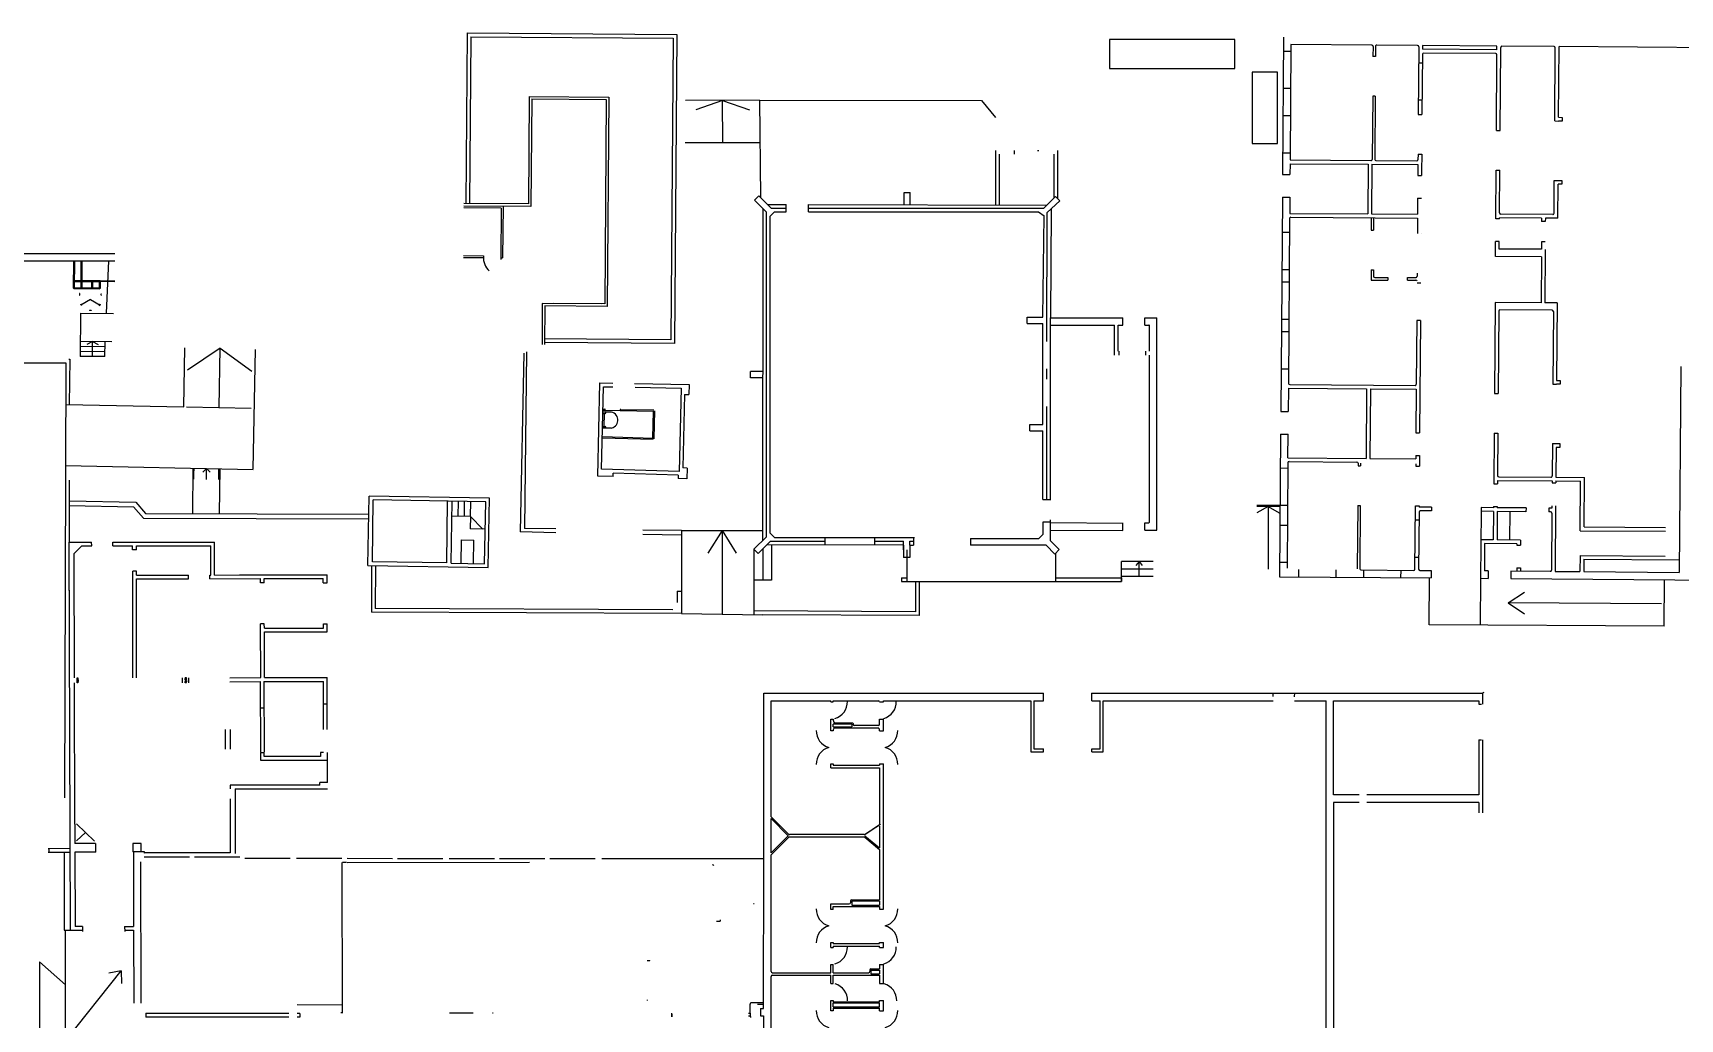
# Model space of a CAD drawing. Header units: metres. Extents: x 26063 to 242632, y 10780 to 213770.
# Drawn here: x 110500 to 176862, y 161960 to 201696 of the extents above; entities that cross this region are included whole.
import ezdxf

# ---------------------------------------------------------------- set-up
doc = ezdxf.new("R2010")
doc.units = ezdxf.units.M

msp = doc.modelspace()

# ---------------------------------------------------------------- linework, layer by layer
at = {"layer": 'Cordón'}
for p, q in [((168958, 175124), (168901, 175089)), ((168962, 175124), (168904, 175089))]:
    msp.add_line(p, q, dxfattribs=at)
at = {"layer": 'Muro'}
for p, q in [((160887, 201528), (160845, 195996)), ((161185, 201226), (161151, 196576)), ((164442, 201202), (161185, 201226)), ((164492, 201152), (164490, 200752)), ((164592, 201151), (164590, 200752)), ((166286, 201188), (164642, 201201)), ((166335, 201138), (166315, 198413)), ((166486, 201187), (166485, 201037)), ((169486, 201165), (166486, 201187)), ((169485, 201015), (169486, 201165)), ((169611, 197764), (169635, 201114)), ((171786, 201148), (169686, 201163)), ((171814, 198148), (171835, 201098)), ((171965, 198296), (171986, 201146)), ((179635, 201090), (171986, 201146)), ((161183, 200951), (160883, 200953)), ((164490, 200752), (164490, 200752)), ((164590, 200752), (164490, 200752)), ((166481, 200482), (166331, 200483)), ((166483, 200837), (166465, 198412)), ((169485, 201015), (166485, 201037)), ((169433, 200865), (166534, 200887)), ((169461, 197765), (169483, 200815)), ((161172, 199451), (160872, 199453)), ((164478, 199152), (164459, 196602)), ((164478, 199155), (164578, 199152)), ((164478, 199155), (164578, 199152)), ((164578, 199152), (164478, 199152)), ((164578, 199152), (164478, 199152)), ((164578, 199152), (164559, 196601)), ((166470, 198982), (166320, 198983)), ((161164, 198351), (160864, 198353)), ((166315, 198413), (166465, 198412)), ((166465, 198412), (166465, 198412)), ((169461, 197765), (169611, 197764)), ((171814, 198148), (171964, 198147)), ((172115, 198145), (171964, 198147)), ((171965, 198296), (172116, 198295)), ((172116, 198295), (172115, 198145)), ((149278, 196958), (149280, 194759)), ((149428, 196808), (149430, 194759)), ((150052, 196808), (150052, 196959)), ((150972, 196960), (151021, 196960)), ((151628, 196808), (151629, 195040)), ((151778, 196958), (151779, 195027)), ((161153, 196851), (160853, 196853)), ((161151, 196576), (164409, 196552)), ((164609, 196551), (166252, 196539)), ((166304, 196813), (166302, 196588)), ((166304, 196813), (166454, 196812)), ((166454, 196812), (166449, 196137)), ((160845, 195996), (161145, 195994)), ((161149, 196426), (161145, 195994)), ((161149, 196426), (164300, 196403)), ((164300, 196403), (164286, 194403)), ((164450, 196402), (164436, 194402)), ((164450, 196402), (166300, 196388)), ((166300, 196388), (166296, 195955)), ((166296, 195955), (166446, 195954)), ((166449, 196137), (166446, 195954)), ((169434, 194210), (169449, 196165)), ((169449, 196165), (169599, 196164)), ((169586, 194444), (169599, 196164)), ((139745, 195138), (139568, 194961)), ((140241, 194639), (139745, 195138)), ((145598, 194769), (145599, 195269)), ((145599, 195269), (145849, 195268)), ((145848, 194768), (145849, 195268)), ((151225, 194639), (151699, 195109)), ((151875, 194931), (151699, 195109)), ((171786, 194427), (171796, 195748)), ((171796, 195748), (172096, 195746)), ((171935, 194226), (171945, 195597)), ((172096, 195596), (171945, 195597)), ((172097, 195745), (172096, 195596)), ((140052, 194475), (139568, 194961)), ((139902, 181245), (139924, 194604)), ((140052, 188139), (140052, 194475)), ((140101, 194780), (140851, 194788)), ((140379, 194489), (140202, 194313)), ((140241, 194639), (140851, 194638)), ((140379, 194489), (140851, 194488)), ((140851, 194488), (140851, 194788)), ((141741, 194489), (141741, 194789)), ((141741, 194789), (151344, 194756)), ((141741, 194639), (145641, 194639)), ((141741, 194489), (143807, 194489)), ((143807, 194489), (144311, 194489)), ((144311, 194489), (151016, 194489)), ((145641, 194639), (151225, 194639)), ((151016, 194489), (151238, 194330)), ((151352, 189264), (151369, 194454)), ((151369, 194454), (151875, 194931)), ((151520, 194596), (151493, 190214)), ((160839, 195076), (160775, 186446)), ((160839, 195076), (161139, 195074)), ((161139, 195074), (161135, 194426)), ((166286, 195035), (166286, 194388)), ((166290, 195036), (166440, 195035)), ((140202, 181537), (140202, 194313)), ((151193, 190244), (151238, 194330)), ((161133, 194226), (161084, 187576)), ((161135, 194426), (164286, 194403)), ((161184, 194276), (166285, 194238)), ((164416, 194252), (164416, 193754)), ((164436, 194402), (166286, 194388)), ((164516, 194251), (164516, 193754)), ((166285, 194238), (166280, 193613)), ((169585, 194209), (169434, 194210)), ((169585, 194209), (169585, 194244)), ((171285, 194231), (169585, 194244)), ((171736, 194378), (169636, 194393)), ((171285, 194231), (171284, 194098)), ((171434, 194097), (171284, 194098)), ((171435, 194230), (171434, 194097)), ((171935, 194226), (171435, 194230)), ((171935, 194226), (171435, 194230)), ((161129, 193651), (160829, 193653)), ((164416, 193754), (164516, 193754)), ((166442, 193612), (166442, 193612)), ((169423, 192690), (169428, 193290)), ((169578, 193289), (169428, 193290)), ((169575, 192989), (169578, 193289)), ((171278, 193277), (171275, 192977)), ((171428, 193275), (171278, 193277)), ((56561, 192867), (113798, 192808)), ((56860, 192567), (113798, 192508)), ((171273, 192677), (169423, 192690)), ((171275, 192977), (169575, 192989)), ((171273, 192677), (171260, 190827)), ((171425, 192975), (171410, 190826)), ((161118, 192151), (160818, 192153)), ((164416, 192154), (164416, 191739)), ((164416, 192154), (164516, 192154)), ((164516, 192154), (164516, 191889)), ((164566, 191839), (165094, 191839)), ((165094, 191839), (165094, 191739)), ((165880, 191839), (166216, 191839)), ((165882, 191739), (165880, 191839)), ((166268, 192013), (166267, 191888)), ((161114, 191651), (160814, 191653)), ((164416, 191739), (165094, 191739)), ((165882, 191739), (166216, 191739)), ((166415, 191612), (166265, 191613)), ((166415, 191612), (166265, 191613)), ((169410, 190840), (169383, 187165)), ((171260, 190827), (169410, 190840)), ((169557, 190489), (169533, 187164)), ((171707, 190523), (169607, 190539)), ((171910, 190822), (171410, 190826)), ((171757, 190473), (171735, 187548)), ((171910, 190822), (171887, 187696)), ((150563, 190244), (151193, 190244)), ((150563, 189994), (150563, 190244)), ((150563, 189994), (151193, 189994)), ((151193, 185914), (151193, 189994)), ((151493, 190214), (154414, 190220)), ((151497, 182864), (151493, 190214)), ((151493, 189920), (154076, 189920)), ((154077, 188715), (154076, 189920)), ((154227, 188870), (154226, 189920)), ((154226, 189920), (154414, 189920)), ((154414, 189920), (154414, 190221)), ((155304, 189921), (155304, 190222)), ((155304, 190222), (155784, 190222)), ((155304, 190222), (155784, 190222)), ((155304, 189921), (155464, 189921)), ((155484, 188871), (155484, 189904)), ((155784, 181657), (155784, 190222)), ((155784, 181677), (155784, 190204)), ((161103, 190151), (160803, 190153)), ((166254, 190113), (166235, 187538)), ((166404, 190112), (166254, 190113)), ((166404, 190112), (166254, 190113)), ((166404, 190112), (166370, 185586)), ((161100, 189651), (160800, 189653)), ((154262, 188715), (154262, 188870)), ((155342, 188716), (155342, 188871)), ((155484, 181977), (155484, 188716)), ((139413, 187800), (139413, 188050)), ((139913, 188049), (139413, 188050)), ((140052, 181394), (140052, 188139)), ((151347, 187744), (151348, 188164)), ((161088, 188151), (160788, 188153)), ((176891, 188260), (176830, 179960)), ((133257, 183833), (133345, 187592)), ((133345, 187592), (133865, 187583)), ((133413, 184119), (133491, 187439)), ((133491, 187439), (133862, 187433)), ((134733, 187567), (136936, 187529)), ((134757, 187417), (136611, 187385)), ((135512, 187410), (135511, 187404)), ((136611, 187385), (136535, 184030)), ((136936, 187529), (136927, 187123)), ((136933, 187379), (136934, 187379)), ((139913, 187799), (139413, 187800)), ((161083, 187376), (161075, 186444)), ((161083, 187376), (164234, 187353)), ((161134, 187526), (166185, 187489)), ((164234, 187353), (164213, 184553)), ((164384, 187352), (164363, 184552)), ((164384, 187352), (166234, 187338)), ((166234, 187338), (166220, 185587)), ((169383, 187165), (169533, 187164)), ((171735, 187548), (171885, 187547)), ((172037, 187546), (171885, 187547)), ((171887, 187696), (172038, 187695)), ((172038, 187695), (172037, 187546)), ((136756, 187126), (136689, 184169)), ((136756, 187126), (136929, 187123)), ((151343, 182889), (151343, 186644)), ((150661, 185664), (150661, 185914)), ((150661, 185914), (151193, 185914)), ((160775, 186446), (161075, 186444)), ((150661, 185664), (151193, 185664)), ((151193, 182889), (151193, 185664)), ((160769, 185526), (160727, 179779)), ((160769, 185526), (161069, 185524)), ((161062, 184576), (161069, 185524)), ((166220, 185587), (166370, 185586)), ((169371, 185565), (169356, 183530)), ((169371, 185565), (169521, 185564)), ((169521, 185564), (169508, 183864)), ((161062, 184576), (164213, 184553)), ((164363, 184552), (166213, 184538)), ((166214, 184669), (166213, 184538)), ((166214, 184669), (166364, 184667)), ((166364, 184667), (166361, 184238)), ((171718, 185148), (171708, 183848)), ((171718, 185148), (171868, 185147)), ((171867, 184997), (171858, 183797)), ((172018, 184996), (171867, 184997)), ((171868, 185147), (172019, 185146)), ((172019, 185146), (172018, 184996)), ((133878, 183828), (133257, 183833)), ((133260, 183983), (133258, 183983)), ((133406, 183829), (133407, 183832)), ((136535, 184030), (133413, 184119)), ((133878, 183828), (133881, 183955)), ((136502, 183881), (133881, 183955)), ((135436, 184061), (135436, 184054)), ((136502, 183881), (136498, 183738)), ((136863, 184164), (136689, 184169)), ((136860, 184164), (136850, 183730)), ((161059, 184151), (160759, 184153)), ((161061, 184376), (161029, 180127)), ((161111, 184426), (163838, 184406)), ((163888, 184356), (163887, 184256)), ((163887, 184256), (163987, 184256)), ((163887, 184256), (163987, 184256)), ((163988, 184355), (163987, 184256)), ((163987, 184256), (163987, 184256)), ((166212, 184338), (166211, 184239)), ((166211, 184239), (166361, 184238)), ((136850, 183730), (136498, 183740)), ((169356, 183530), (169506, 183529)), ((169507, 183664), (169506, 183529)), ((169507, 183664), (171707, 183648)), ((169558, 183814), (171658, 183798)), ((171707, 183648), (171706, 183568)), ((171706, 183568), (171856, 183567)), ((171857, 183647), (171856, 183567)), ((171857, 183647), (172857, 183640)), ((171858, 183797), (173008, 183788)), ((172842, 181639), (172857, 183640)), ((172993, 181788), (173008, 183788)), ((151193, 182889), (151493, 182889)), ((161048, 182651), (160748, 182653)), ((163875, 182656), (163856, 180106)), ((163875, 182656), (163975, 182656)), ((163875, 182656), (163975, 182656)), ((163975, 182656), (163956, 180105)), ((166180, 180089), (166199, 182639)), ((166199, 182639), (166349, 182638)), ((166349, 182638), (166349, 182587)), ((166849, 182584), (166349, 182587)), ((166849, 182584), (166848, 182434)), ((168849, 182569), (168848, 182419)), ((169349, 182565), (168849, 182569)), ((169350, 182610), (169349, 182565)), ((169350, 182610), (169500, 182609)), ((169500, 182609), (169499, 182564)), ((170656, 182554), (169499, 182564)), ((170656, 182554), (170654, 182404)), ((171577, 182549), (171576, 182399)), ((171699, 182548), (171577, 182549)), ((171699, 182647), (171699, 182548)), ((171849, 182647), (171830, 179997)), ((151199, 181502), (151199, 181999)), ((151199, 181999), (151499, 181999)), ((151498, 181229), (151498, 182072)), ((151501, 181966), (154413, 181948)), ((154411, 181648), (154413, 181949)), ((155303, 181957), (155464, 181957)), ((155303, 181657), (155303, 181957)), ((161042, 181851), (160742, 181854)), ((166345, 182063), (166195, 182064)), ((166347, 182387), (166330, 180088)), ((166848, 182434), (166398, 182437)), ((168848, 182410), (168828, 179719)), ((169348, 182415), (168848, 182419)), ((169348, 182415), (169339, 181265)), ((169498, 182414), (169489, 181264)), ((170654, 182404), (169498, 182414)), ((169998, 182411), (169989, 181261)), ((171648, 182398), (171576, 182399)), ((171697, 182348), (171680, 180048)), ((111966, 181172), (112866, 181174)), ((112008, 165543), (111966, 181172)), ((111974, 177317), (111966, 181172)), ((112867, 181024), (112866, 181174)), ((113721, 181176), (117816, 181183)), ((113722, 181026), (113721, 181176)), ((117819, 179853), (117816, 181183)), ((140052, 181394), (139548, 180892)), ((140221, 181210), (139724, 180715)), ((140379, 181360), (140202, 181537)), ((140221, 181210), (142425, 181210)), ((140379, 181360), (146016, 181360)), ((142425, 181061), (142425, 181361)), ((144425, 181061), (144425, 181361)), ((144425, 181210), (145575, 181210)), ((145575, 180869), (145575, 181210)), ((145825, 181211), (145975, 181211)), ((145825, 181061), (145825, 181211)), ((145825, 181210), (145975, 181210)), ((145975, 181361), (145975, 181061)), ((148275, 181325), (151023, 181325)), ((148275, 181325), (148275, 181057)), ((151023, 181325), (151199, 181502)), ((151498, 181229), (151851, 180875)), ((151499, 181666), (154411, 181648)), ((155303, 181657), (155784, 181657)), ((169339, 181265), (168839, 181269)), ((170439, 181257), (169489, 181264)), ((170439, 181257), (170436, 181059)), ((172842, 181639), (176273, 181614)), ((172993, 181788), (176274, 181764)), ((112167, 180723), (112467, 181023)), ((112177, 175703), (112167, 180723)), ((112467, 181023), (112867, 181024)), ((113722, 181026), (114517, 181027)), ((114517, 180862), (114517, 181027)), ((114667, 180862), (114517, 180862)), ((114667, 181027), (117667, 181033)), ((114667, 180862), (114667, 181027)), ((117669, 179853), (117667, 181033)), ((139724, 180715), (139548, 180892)), ((145575, 181060), (140078, 181068)), ((145575, 181060), (145574, 180560)), ((145824, 180560), (145574, 180560)), ((145825, 181060), (145824, 180560)), ((145825, 181061), (145975, 181061)), ((151321, 181053), (148275, 181057)), ((151321, 181053), (151674, 180699)), ((151851, 180875), (151674, 180699)), ((166334, 180563), (166184, 180564)), ((168988, 181118), (168980, 180018)), ((170288, 181108), (168988, 181118)), ((170288, 181108), (170286, 181060)), ((170286, 181060), (170436, 181059)), ((172835, 180639), (172830, 179990)), ((172835, 180639), (176256, 180614)), ((114524, 177251), (114519, 180007)), ((114668, 180007), (114519, 180007)), ((114527, 175707), (114519, 179847)), ((114669, 179847), (114668, 180007)), ((114669, 179847), (116769, 179851)), ((116769, 179701), (116769, 179851)), ((117624, 179703), (117624, 179853)), ((117624, 179853), (117669, 179853)), ((117819, 179853), (122048, 179861)), ((118819, 179855), (122349, 179862)), ((122349, 179539), (122349, 179862)), ((161031, 180351), (160731, 180354)), ((161495, 180073), (161492, 179773)), ((162995, 180062), (162992, 179762)), ((164006, 180055), (166130, 180039)), ((164106, 180054), (164104, 179754)), ((165606, 180043), (165604, 179743)), ((166380, 180037), (166830, 180034)), ((166830, 180034), (166828, 179734)), ((169130, 180017), (168980, 180018)), ((169130, 180017), (169128, 179717)), ((170050, 180010), (170048, 179710)), ((171630, 179998), (170050, 180010)), ((170281, 180139), (170280, 180008)), ((170281, 180139), (170431, 180137)), ((170431, 180137), (170430, 180007)), ((171830, 179997), (172830, 179990)), ((172984, 180488), (172980, 179989)), ((172980, 179989), (176830, 179960)), ((172984, 180488), (176833, 180460)), ((114669, 179697), (116769, 179701)), ((114677, 175707), (114669, 179697)), ((117624, 179703), (119669, 179707)), ((119669, 179534), (119669, 179707)), ((119819, 179535), (119669, 179534)), ((119819, 179707), (122199, 179712)), ((119819, 179535), (119819, 179707)), ((122199, 179539), (122199, 179712)), ((122199, 179539), (122349, 179539)), ((160727, 179779), (166828, 179734)), ((168828, 179719), (169128, 179717)), ((170048, 179710), (179777, 179638)), ((119822, 177880), (119672, 177879)), ((119677, 175717), (119672, 177879)), ((119823, 177707), (119822, 177880)), ((122202, 177884), (122352, 177884)), ((122203, 177712), (122202, 177884)), ((122353, 177562), (122352, 177884)), ((119823, 177707), (122203, 177712)), ((119823, 177557), (122353, 177562)), ((119827, 175717), (119823, 177557)), ((112188, 169818), (112177, 175503)), ((112282, 175703), (112307, 175703)), ((112282, 175503), (112282, 175703)), ((112307, 175503), (112282, 175503)), ((112307, 175703), (112307, 175615)), ((112307, 175615), (112322, 175615)), ((112327, 175602), (112307, 175503)), ((112322, 175627), (112327, 175627)), ((112322, 175615), (112322, 175627)), ((112327, 175627), (112327, 175602)), ((116527, 175511), (116527, 175711)), ((116625, 175674), (116629, 175676)), ((116625, 175663), (116625, 175674)), ((116625, 175663), (116629, 175661)), ((116625, 175559), (116630, 175561)), ((116625, 175559), (116625, 175548)), ((116625, 175548), (116630, 175546)), ((116684, 175676), (116629, 175676)), ((116684, 175661), (116629, 175661)), ((116684, 175561), (116630, 175561)), ((116684, 175546), (116630, 175546)), ((116631, 175714), (116633, 175716)), ((116682, 175715), (116631, 175714)), ((116631, 175710), (116631, 175714)), ((116682, 175710), (116631, 175710)), ((116682, 175680), (116631, 175680)), ((116631, 175676), (116631, 175680)), ((116631, 175546), (116631, 175542)), ((116682, 175542), (116631, 175542)), ((116632, 175512), (116632, 175508)), ((116682, 175512), (116632, 175512)), ((116632, 175508), (116633, 175506)), ((116682, 175508), (116632, 175508)), ((116680, 175716), (116633, 175716)), ((116633, 175623), (116633, 175661)), ((116681, 175623), (116633, 175623)), ((116681, 175599), (116633, 175599)), ((116633, 175599), (116633, 175561)), ((116681, 175506), (116633, 175506)), ((116641, 175664), (116641, 175674)), ((116641, 175559), (116641, 175549)), ((116673, 175664), (116672, 175674)), ((116673, 175559), (116673, 175549)), ((116681, 175623), (116681, 175661)), ((116681, 175599), (116681, 175561)), ((116682, 175508), (116681, 175506)), ((116682, 175710), (116682, 175715)), ((116682, 175676), (116682, 175680)), ((116682, 175546), (116682, 175542)), ((116682, 175512), (116682, 175508)), ((116688, 175674), (116684, 175676)), ((116688, 175664), (116684, 175661)), ((116689, 175559), (116684, 175561)), ((116689, 175549), (116684, 175546)), ((116688, 175664), (116688, 175674)), ((116689, 175559), (116689, 175549)), ((116787, 175511), (116787, 175711)), ((118437, 175714), (119677, 175717)), ((118437, 175554), (119657, 175557)), ((119657, 175557), (119662, 172712)), ((119807, 175557), (122207, 175562)), ((119807, 175557), (119812, 172712)), ((119827, 175717), (122357, 175722)), ((122210, 173626), (122207, 175562)), ((122360, 173627), (122357, 175722)), ((122359, 174647), (122209, 174647)), ((139941, 175089), (151206, 175089)), ((139941, 168355), (139941, 175089)), ((139941, 175089), (151210, 175089)), ((139941, 175089), (146797, 175089)), ((140244, 170105), (140244, 174789)), ((140244, 174789), (142644, 174789)), ((142644, 174739), (142644, 174789)), ((142644, 174739), (142744, 174739)), ((142744, 174739), (142744, 174789)), ((142744, 174789), (144564, 174789)), ((144614, 174739), (144764, 174739)), ((144764, 174739), (144764, 174789)), ((144764, 174789), (150709, 174789)), ((150709, 174789), (150709, 172732)), ((150830, 174789), (150830, 172853)), ((150830, 174789), (151210, 174789)), ((151210, 174789), (151210, 175089)), ((153153, 175089), (168901, 175089)), ((153156, 175089), (160473, 175089)), ((153156, 174789), (153156, 175089)), ((153156, 174789), (153496, 174789)), ((153496, 172853), (153496, 174789)), ((153617, 172732), (153617, 174789)), ((153617, 174789), (160474, 174789)), ((160473, 175089), (161334, 175089)), ((160474, 174951), (160475, 175109)), ((161334, 174944), (161335, 175109)), ((161334, 175089), (168904, 175089)), ((161334, 174789), (162604, 174789)), ((162604, 170689), (162604, 174789)), ((162904, 174789), (168754, 174789)), ((162904, 170989), (162904, 174789)), ((168754, 174789), (168754, 174651)), ((168754, 174651), (168867, 174651)), ((168904, 175089), (168904, 174651)), ((119809, 174492), (119659, 174492)), ((142644, 173575), (142644, 174049)), ((142644, 174049), (142744, 174049)), ((143519, 173889), (142794, 173889)), ((144614, 174049), (144764, 174049)), ((144614, 173839), (144614, 174049)), ((144764, 173575), (144764, 174049)), ((118240, 173634), (118242, 172834)), ((118440, 173634), (118442, 172834)), ((142744, 173575), (142644, 173575)), ((142744, 173739), (142744, 173839)), ((143494, 173839), (142744, 173839)), ((142744, 173739), (143494, 173739)), ((142794, 173689), (144564, 173689)), ((143494, 173839), (143494, 173739)), ((143544, 173864), (143544, 173839)), ((144564, 173789), (143594, 173789)), ((144614, 173575), (144764, 173575)), ((168754, 173211), (168754, 170989)), ((168754, 173211), (168867, 173211)), ((168904, 173211), (168904, 170269)), ((119812, 172682), (119662, 172682)), ((119662, 172682), (119663, 172387)), ((119812, 172537), (119812, 172682)), ((122212, 172706), (122092, 172706)), ((122092, 172706), (122092, 172541)), ((122363, 172392), (122362, 172707)), ((150709, 172732), (151210, 172732)), ((150830, 172853), (151210, 172853)), ((151210, 172732), (151210, 172853)), ((153156, 172853), (153496, 172853)), ((153156, 172732), (153156, 172853)), ((153156, 172732), (153617, 172732)), ((119663, 172387), (122363, 172392)), ((122092, 172541), (119812, 172537)), ((122364, 171492), (122363, 172392)), ((142644, 172089), (142644, 172239)), ((142644, 172239), (142744, 172239)), ((142644, 172089), (144614, 172089)), ((142744, 172239), (142744, 172189)), ((142744, 172189), (144614, 172189)), ((144614, 172239), (144764, 172239)), ((144614, 172239), (144764, 172239)), ((144614, 172239), (144614, 172189)), ((144614, 172089), (144614, 169794)), ((144764, 169821), (144764, 172239)), ((122065, 171391), (118445, 171384)), ((118445, 171384), (118445, 171234)), ((118645, 171235), (122365, 171242)), ((118645, 171235), (118650, 168635)), ((122364, 171492), (122064, 171491)), ((122065, 171391), (122064, 171491)), ((122215, 171242), (122215, 171242)), ((118446, 170829), (118450, 168654)), ((118450, 170829), (118450, 168654)), ((162604, 157379), (162604, 170689)), ((163927, 170989), (162904, 170989)), ((162904, 170689), (162904, 160849)), ((163928, 170689), (162904, 170689)), ((168754, 170989), (164237, 170989)), ((168754, 170689), (164238, 170689)), ((168754, 170689), (168754, 170269)), ((140941, 169409), (140244, 170105)), ((140244, 168654), (140244, 170035)), ((140934, 169344), (140244, 170035)), ((112188, 169818), (112189, 169028)), ((140934, 169344), (140244, 168654)), ((140941, 169279), (140244, 168583)), ((143988, 169394), (140976, 169394)), ((143985, 169294), (140976, 169294)), ((144015, 169402), (144614, 169794)), ((144017, 169283), (144614, 168794)), ((144019, 169345), (144614, 168859)), ((144047, 169428), (144642, 169817)), ((144614, 169734), (144614, 168859)), ((144764, 166382), (144764, 169821)), ((112000, 168826), (111115, 168825)), ((112000, 168676), (111115, 168675)), ((111140, 168825), (111140, 168675)), ((113019, 169029), (112189, 169028)), ((113030, 168689), (112190, 168688)), ((112190, 168688), (112195, 165688)), ((113019, 169029), (113020, 168689)), ((114859, 169033), (114519, 169032)), ((114519, 169032), (114520, 168692)), ((114860, 168693), (114520, 168692)), ((114550, 168692), (114555, 165692)), ((114860, 168693), (114859, 169033)), ((115000, 168693), (114860, 168693)), ((115000, 168648), (115000, 168693)), ((118450, 168654), (115000, 168648)), ((118450, 168654), (115000, 168654)), ((140244, 163879), (140244, 168583)), ((144614, 168794), (144614, 166769)), ((114840, 168298), (114851, 162603)), ((116805, 168481), (114980, 168478)), ((118835, 168485), (117010, 168482)), ((119040, 168441), (120865, 168439)), ((121125, 168439), (122950, 168438)), ((122969, 162191), (122963, 168263)), ((123130, 168263), (122975, 168263)), ((123155, 168438), (124980, 168436)), ((123155, 168274), (130512, 168276)), ((125185, 168436), (127010, 168434)), ((127270, 168434), (129095, 168433)), ((129300, 168433), (131125, 168431)), ((131330, 168431), (133155, 168429)), ((133415, 168429), (139941, 168424)), ((139793, 168424), (139793, 168424)), ((139940, 162385), (139941, 168355)), ((139537, 166616), (139560, 166616)), ((142644, 166379), (142644, 166599)), ((142644, 166599), (143389, 166599)), ((143439, 166719), (143439, 166649)), ((143489, 166769), (144614, 166769)), ((143489, 166719), (143489, 166549)), ((143489, 166719), (144614, 166719)), ((144614, 166719), (144614, 166549)), ((138037, 165910), (138186, 165910)), ((138186, 165960), (138186, 165910)), ((142744, 166379), (142644, 166379)), ((142744, 166499), (144614, 166499)), ((142744, 166379), (142744, 166499)), ((143489, 166549), (144614, 166549)), ((144614, 166499), (144614, 166382)), ((144614, 166382), (144764, 166382)), ((144614, 166382), (144764, 166382)), ((112008, 165543), (112496, 165542)), ((112495, 165688), (112195, 165688)), ((112495, 165688), (112496, 165488)), ((114195, 165692), (114196, 165492)), ((114195, 165692), (114555, 165692)), ((114196, 165539), (114556, 165538)), ((114556, 165538), (114561, 162602)), ((142644, 164849), (142644, 165049)), ((142644, 165049), (142744, 165049)), ((142644, 164849), (142744, 164849)), ((142744, 165049), (142744, 164999)), ((142744, 164999), (144614, 164999)), ((142744, 164899), (144614, 164899)), ((142744, 164899), (142744, 164849)), ((144614, 165049), (144764, 165049)), ((144614, 165049), (144764, 165049)), ((144614, 164999), (144614, 165049)), ((144614, 164849), (144614, 164899)), ((144614, 164849), (144764, 164849)), ((144764, 164849), (144764, 165049)), ((135351, 164311), (135251, 164311)), ((135351, 164311), (135351, 164320)), ((142644, 163829), (142644, 164162)), ((142644, 164162), (142744, 164162)), ((142744, 163829), (142744, 164162)), ((144214, 163929), (144214, 163879)), ((144264, 163979), (144614, 163979)), ((144264, 163929), (144614, 163929)), ((144264, 163929), (144264, 163779)), ((144614, 164162), (144764, 164162)), ((144614, 164162), (144614, 163979)), ((144614, 163929), (144614, 163829)), ((144614, 163929), (144614, 163779)), ((144764, 163393), (144764, 164162)), ((140244, 158530), (140244, 163679)), ((140294, 163829), (142644, 163829)), ((140294, 163729), (142644, 163729)), ((142644, 163386), (142644, 163729)), ((142644, 163386), (142744, 163386)), ((142744, 163829), (144164, 163829)), ((142744, 163386), (142744, 163729)), ((142744, 163729), (144614, 163729)), ((144264, 163779), (144614, 163779)), ((144614, 163729), (144614, 163393)), ((144614, 163393), (144764, 163393)), ((135252, 162738), (135252, 162711)), ((139890, 162611), (139447, 162611)), ((142644, 162288), (142644, 162709)), ((142644, 162709), (142744, 162709)), ((142744, 162709), (142744, 162659)), ((142744, 162659), (144614, 162659)), ((142744, 162449), (142744, 162609)), ((142744, 162609), (144614, 162609)), ((142904, 162659), (143479, 162659)), ((144614, 162709), (144764, 162709)), ((144614, 162659), (144614, 162709)), ((144614, 162449), (144614, 162609)), ((144764, 162288), (144764, 162709)), ((120812, 162189), (115051, 162183)), ((115052, 162193), (115052, 162038)), ((120813, 162039), (115052, 162033)), ((122971, 162520), (121142, 162534)), ((121254, 162189), (121142, 162189)), ((121253, 162039), (121143, 162039)), ((121254, 162189), (121253, 162039)), ((122909, 162218), (122969, 162218)), ((128230, 162195), (127286, 162195)), ((129038, 162196), (129015, 162196)), ((136236, 162053), (136236, 162203)), ((136236, 162158), (136236, 162053)), ((139332, 162096), (139397, 162096)), ((139335, 162197), (139392, 162198)), ((139392, 162198), (139397, 162197)), ((139397, 162197), (139397, 162561)), ((139397, 162197), (139397, 162055)), ((139397, 162055), (139440, 162055)), ((139695, 162556), (139940, 162556)), ((139815, 162385), (139815, 162085)), ((139815, 162385), (139940, 162385)), ((139815, 162085), (139940, 162085)), ((139941, 157328), (139941, 162085)), ((142744, 162288), (142644, 162288)), ((142744, 162449), (144614, 162449)), ((142744, 162399), (144614, 162399)), ((142744, 162399), (142744, 162288)), ((144614, 162288), (144614, 162399)), ((144614, 162288), (144764, 162288)), ((144614, 162288), (144764, 162288))]:
    msp.add_line(p, q, dxfattribs=at)
at = {"layer": 'Muro', "color": 6}
msp.add_line((168838, 181093), (168833, 180443), dxfattribs=at)
at = {"layer": 'Muro'}
for centre, radius, start, end in [((164442, 201152), 50, 359.69847, 89.57805), ((164642, 201151), 50, 89.57805, 179.68281), ((166285, 201138), 50, 359.57805, 89.57805), ((169685, 201113), 50, 89.57805, 179.57805), ((171785, 201098), 50, 359.57805, 89.57805), ((166533, 200837), 50, 89.57805, 179.57805), ((169433, 200815), 50, 359.57805, 89.57805), ((164409, 196602), 50, 269.57805, 359.57805), ((164609, 196601), 50, 179.57805, 269.57805), ((166252, 196589), 50, 269.57805, 359.57805), ((169636, 194443), 50, 179.57805, 269.57805), ((161183, 194226), 50, 89.57805, 179.57805), ((171736, 194428), 50, 269.57805, 359.57805), ((164566, 191889), 50, 180, 270), ((166217, 191889), 50, 269.57805, 359.57805), ((166216, 191689), 50, 359.57805, 89.57805), ((169607, 190489), 50, 89.57805, 179.57805), ((171707, 190473), 50, 359.57805, 89.57805), ((155464, 189901), 20, 0, 90), ((161134, 187576), 50, 179.57805, 269.57805), ((166185, 187539), 50, 269.57805, 359.57806), ((161111, 184376), 50, 89.57805, 179.57805), ((163838, 184356), 50, 359.57805, 89.57805), ((169558, 183864), 50, 179.57805, 269.57805), ((171658, 183848), 50, 269.57805, 359.57805), ((155464, 181977), 20, 270, 0), ((166397, 182387), 50, 89.57805, 179.57805), ((171647, 182348), 50, 359.57805, 89.57805), ((164006, 180105), 50, 179.57805, 269.57805), ((166130, 180089), 50, 269.57805, 359.57805), ((166380, 180087), 50, 179.57805, 269.57805), ((171630, 180048), 50, 269.57805, 359.57805), ((116633, 175662), 14.4, 56.5828, 123.63145), ((116633, 175675), 14.4, 236.5828, 303.63145), ((116633, 175547), 14.4, 56.5828, 123.63145), ((116633, 175560), 14.4, 236.5828, 303.63145), ((116616, 175695), 21.1, 314.4037, 45.81055), ((116617, 175527), 21.1, 314.4037, 45.81055), ((116657, 175622), 53.9, 72.9785, 107.23574), ((116657, 175715), 53.9, 252.9785, 287.23574), ((116657, 175507), 53.9, 72.9785, 107.23574), ((116657, 175600), 53.9, 252.9785, 287.23574), ((116680, 175662), 14.4, 56.5828, 123.63145), ((116680, 175676), 14.4, 236.5828, 303.63145), ((116681, 175547), 14.4, 56.5828, 123.63145), ((116681, 175561), 14.4, 236.5828, 303.63145), ((116697, 175695), 21.1, 134.4037, 225.81055), ((116697, 175527), 21.1, 134.4037, 225.81055), ((144564, 174739), 50, 360, 90), ((142973, 174032), 229, 177.47367, 218.66424), ((143519, 173864), 25, 360, 90), ((142884, 173582), 140, 129.94482, 182.79737), ((143594, 173839), 50, 180, 270), ((144564, 173839), 50, 270, 360), ((144474, 173582), 140, 357.20263, 50.05518), ((140976, 169444), 50, 225, 270), ((140976, 169244), 50, 90, 135), ((143985, 169244), 50, 50.71132, 90), ((143988, 169444), 50, 270, 303.20589), ((137882, 168129), 50, 0.05375, 90.05375), ((143389, 166649), 50, 270, 360), ((143489, 166719), 50, 90, 180), ((144264, 163929), 50, 90, 180), ((140294, 163879), 50, 180, 270), ((140294, 163679), 50, 90, 180), ((144164, 163879), 50, 270, 360), ((139447, 162561), 50, 90.05375, 180.05375)]:
    msp.add_arc(centre, radius, start, end, dxfattribs=at)
at = {"layer": 'Vereda'}
for p, q in [((127991, 201696), (127941, 194821)), ((127991, 201696), (136441, 201634)), ((128140, 201545), (128091, 194820)), ((128140, 201545), (136290, 201485)), ((136290, 201485), (136200, 189335)), ((136441, 201634), (136349, 189184)), ((153870, 201429), (153870, 200257)), ((158920, 201429), (153870, 201429)), ((158920, 200257), (158920, 201429)), ((153870, 200257), (158920, 200257)), ((160648, 200115), (159628, 200115)), ((159628, 200115), (159628, 197235)), ((160648, 197235), (160648, 200115)), ((130497, 199137), (130465, 194803)), ((130497, 199137), (133697, 199114)), ((133697, 199114), (133635, 190678)), ((130597, 199037), (130565, 194702)), ((130597, 199037), (133597, 199015)), ((133597, 199015), (133536, 190780)), ((139775, 198981), (136796, 198978)), ((138286, 198980), (137205, 198598)), ((138289, 197266), (138286, 198980)), ((138286, 198980), (139368, 198602)), ((139775, 198981), (139818, 195064)), ((139775, 198981), (148716, 198969)), ((148716, 198969), (149276, 198289)), ((139794, 197267), (136784, 197264)), ((159628, 197235), (160648, 197235)), ((129364, 194636), (127864, 194647)), ((130565, 194702), (127865, 194722)), ((130465, 194803), (127866, 194822)), ((129364, 194636), (129349, 192561)), ((129440, 194710), (129425, 192635)), ((112139, 191410), (112147, 192510)), ((112172, 192509), (112164, 191410)), ((112439, 191407), (112447, 192507)), ((112472, 192507), (112464, 191407)), ((113461, 190400), (113557, 192508)), ((127850, 192722), (128650, 192716)), ((127850, 192647), (128650, 192641)), ((128650, 192716), (128650, 192641)), ((129350, 192636), (129425, 192635)), ((112141, 191697), (112139, 191410)), ((112152, 191397), (112889, 191392)), ((112889, 191392), (112152, 191397)), ((112891, 191704), (112154, 191710)), ((112154, 191710), (112891, 191704)), ((112164, 191410), (112166, 191697)), ((112164, 191422), (112877, 191417)), ((112877, 191417), (112164, 191422)), ((112879, 191679), (112166, 191685)), ((112166, 191685), (112879, 191679)), ((112388, 191196), (112380, 191196)), ((112380, 191132), (112388, 191132)), ((112388, 191132), (112388, 191196)), ((112441, 191695), (112439, 191407)), ((112452, 191395), (113189, 191389)), ((113189, 191389), (112452, 191395)), ((113191, 191702), (112454, 191707)), ((112454, 191707), (113191, 191702)), ((112464, 191407), (112466, 191695)), ((112464, 191420), (113177, 191415)), ((113177, 191415), (112464, 191420)), ((113179, 191677), (112466, 191682)), ((112466, 191682), (113179, 191677)), ((112877, 191404), (112879, 191679)), ((112904, 191654), (112902, 191404)), ((113794, 191698), (112904, 191704)), ((113794, 191673), (112929, 191679)), ((113177, 191402), (113179, 191677)), ((113204, 191652), (113202, 191402)), ((113794, 191698), (113204, 191702)), ((113794, 191673), (113229, 191677)), ((113249, 191125), (113249, 191189)), ((113249, 191189), (113257, 191189)), ((113249, 191125), (113257, 191125)), ((112421, 190766), (112453, 190710)), ((112459, 190714), (112428, 190770)), ((112817, 190954), (112429, 190733)), ((112459, 190714), (112453, 190710)), ((112782, 190525), (112782, 190517)), ((112782, 190525), (112846, 190524)), ((112782, 190517), (112782, 190517)), ((112846, 190516), (112782, 190517)), ((112817, 190954), (113202, 190728)), ((112846, 190524), (112846, 190516)), ((113171, 190709), (113204, 190764)), ((113171, 190709), (113178, 190705)), ((113210, 190760), (113178, 190705)), ((113204, 190764), (113210, 190760)), ((131022, 190797), (131010, 189148)), ((133422, 190779), (131022, 190797)), ((131122, 190696), (131110, 189148)), ((133635, 190678), (131122, 190696)), ((133536, 190780), (131456, 190795)), ((112412, 190407), (112399, 188660)), ((112412, 190407), (113747, 190397)), ((113685, 189250), (112403, 189260)), ((112901, 189256), (112671, 189143)), ((112897, 188656), (112901, 189256)), ((112901, 189256), (113130, 189140)), ((113395, 188652), (113407, 189252)), ((136349, 189184), (131111, 189223)), ((136200, 189335), (131112, 189373)), ((111952, 188552), (111982, 188552)), ((111982, 188552), (111965, 186722)), ((113395, 188652), (112399, 188660)), ((113396, 188852), (112400, 188860)), ((113398, 189052), (112402, 189060)), ((116577, 186628), (116626, 189012)), ((118048, 188994), (116722, 188106)), ((117998, 186599), (118048, 188994)), ((118048, 188994), (119316, 188065)), ((119368, 184113), (119466, 188937)), ((130282, 188796), (130135, 181588)), ((130391, 188847), (130305, 181724)), ((98513, 188379), (111830, 188402)), ((111830, 188402), (111765, 170876)), ((111824, 186725), (116577, 186628)), ((116690, 186625), (119287, 186572)), ((133469, 186489), (135516, 186454)), ((133470, 186539), (133537, 186538)), ((134181, 186527), (135512, 186504)), ((133454, 185841), (133554, 185839)), ((133466, 186367), (133554, 186366)), ((133468, 186430), (133554, 186428)), ((133510, 186366), (133501, 185840)), ((133749, 186420), (133574, 186420)), ((135490, 186454), (135465, 185361)), ((135540, 186475), (135515, 185359)), ((135490, 185310), (133443, 185368)), ((135491, 185360), (133444, 185418)), ((133452, 185779), (133554, 185777)), ((133554, 185777), (133813, 185777)), ((135515, 185359), (135515, 185334)), ((111815, 184272), (119368, 184110)), ((116948, 184162), (116923, 182330)), ((116986, 183709), (116988, 183937)), ((116989, 183929), (116990, 184161)), ((117495, 184151), (117345, 183998)), ((117486, 183702), (117495, 184151)), ((117495, 184151), (117639, 183992)), ((117986, 183696), (117987, 183916)), ((117989, 183916), (117990, 184140)), ((118031, 184139), (118006, 182327)), ((111962, 183675), (111966, 181172)), ((111964, 182656), (114552, 182599)), ((111968, 182846), (114639, 182788)), ((114552, 182599), (114954, 182146)), ((114639, 182788), (115039, 182336)), ((123996, 180233), (124044, 183033)), ((128894, 182950), (124044, 183033)), ((124179, 180385), (124201, 182880)), ((128741, 182802), (124201, 182880)), ((127172, 180349), (127202, 182829)), ((127349, 180326), (127391, 182826)), ((127631, 182221), (127641, 182821)), ((127881, 182217), (127891, 182817)), ((128131, 182213), (128141, 182813)), ((128698, 180303), (128741, 182802)), ((128846, 180150), (128894, 182950)), ((160748, 182651), (159813, 182651)), ((160748, 182611), (159813, 182611)), ((160263, 182611), (159813, 182363)), ((160263, 182611), (160265, 180091)), ((160263, 182611), (160713, 182363)), ((114954, 182146), (124029, 182121)), ((115039, 182336), (124032, 182311)), ((128131, 182213), (127381, 182226)), ((128131, 182213), (128122, 181713)), ((128131, 182213), (128622, 181704)), ((127748, 180319), (127765, 181269)), ((127765, 181269), (128265, 181260)), ((128722, 181703), (128122, 181713)), ((128248, 180311), (128265, 181260)), ((131570, 181558), (130135, 181588)), ((131570, 181708), (130305, 181724)), ((136628, 181647), (135070, 181666)), ((136628, 181455), (135070, 181487)), ((136628, 181647), (136625, 178297)), ((136628, 181647), (139902, 181642)), ((138265, 181645), (137687, 180739)), ((138265, 181645), (138833, 180733)), ((138265, 181645), (138265, 178275)), ((139548, 180892), (139548, 178258)), ((139902, 180892), (139902, 179648)), ((140256, 181067), (140256, 179648)), ((145703, 180869), (145703, 179589)), ((151703, 180728), (151703, 179589)), ((123996, 180233), (128846, 180150)), ((124145, 180231), (124136, 178357)), ((127172, 180349), (124179, 180385)), ((124295, 180228), (124286, 178507)), ((127349, 180326), (128698, 180303)), ((154356, 179592), (154357, 180393)), ((155635, 180392), (154357, 180393)), ((155635, 180392), (154357, 180393)), ((155635, 180092), (154357, 180093)), ((155635, 180092), (154357, 180093)), ((155067, 180392), (154937, 180234)), ((155067, 180392), (154937, 180234)), ((155066, 179792), (155067, 180392)), ((155066, 179792), (155067, 180392)), ((155067, 180392), (155197, 180234)), ((155067, 180392), (155197, 180234)), ((136457, 179200), (136457, 178745)), ((136457, 179200), (136626, 179200)), ((140256, 179648), (139548, 179648)), ((145491, 179739), (145703, 179739)), ((145491, 179739), (145491, 179589)), ((145491, 179589), (154356, 179589)), ((146060, 179603), (146055, 178374)), ((146210, 179603), (146204, 178223)), ((151703, 179739), (154356, 179739)), ((155636, 179792), (154356, 179793)), ((155636, 179792), (154356, 179793)), ((154356, 179739), (154356, 179589)), ((166752, 177851), (166763, 179734)), ((168828, 179719), (168814, 177840)), ((176224, 177798), (176234, 179665)), ((169936, 178732), (170596, 179168)), ((176116, 178697), (169936, 178732)), ((169936, 178732), (170591, 178288)), ((136625, 178297), (124136, 178357)), ((136277, 178449), (124286, 178507)), ((136625, 178297), (139902, 178253)), ((146055, 178374), (139548, 178405)), ((146204, 178223), (139902, 178253)), ((176224, 177798), (166752, 177851)), ((112250, 169830), (112982, 169134)), ((112616, 169482), (112251, 169136)), ((111763, 168676), (111761, 165543)), ((111761, 165543), (112008, 165543)), ((111803, 158930), (111816, 165543)), ((110766, 164265), (110755, 156750)), ((110766, 164265), (111811, 163339)), ((111807, 161087), (114054, 163907)), ((114054, 163907), (113552, 163811)), ((114054, 163907), (114072, 163396))]:
    msp.add_line(p, q, dxfattribs=at)
for centre, radius, start, end in [((129350, 192636), 701, 176.51605, 228.18434), ((112152, 191410), 12.5, 179.57743, 359.57743), ((112154, 191697), 12.5, 359.57743, 179.57743), ((112452, 191407), 12.5, 179.57743, 359.57743), ((112454, 191695), 12.5, 359.57743, 179.57743), ((112889, 191404), 12.5, 179.57743, 359.57743), ((112904, 191679), 25, 89.57743, 179.57743), ((112929, 191654), 25, 89.57743, 179.57743), ((113189, 191402), 12.5, 179.57743, 359.57743), ((113204, 191677), 25, 89.57743, 179.57743), ((113229, 191652), 25, 89.57743, 179.57743), ((133536, 186513), 25, 269.00181, 89.00181), ((134182, 186502), 25, 90.99819, 270.99819), ((133554, 186397), 31.2, 269.00181, 89.00181), ((133554, 185808), 31.2, 269.00181, 89.00181), ((133744, 186095), 326, 282.35742, 89.00181), ((142624, 174739), 689, 285.41977, 1.78923), ((144594, 174739), 689, 285.41977, 1.78923), ((142748, 173572), 689, 178.21077, 254.58022), ((144654, 173572), 689, 285.41977, 1.78923), ((142748, 172239), 689, 105.41977, 181.78923), ((144654, 172239), 689, 358.21077, 74.58022), ((142748, 166382), 689, 178.21077, 254.58022), ((144654, 166382), 689, 285.41977, 1.78923), ((142748, 165049), 689, 105.41977, 181.78923), ((144654, 165049), 689, 358.21077, 74.58022), ((142624, 164849), 689, 285.41977, 1.78923), ((144594, 164849), 689, 285.41977, 1.78923), ((142636, 162709), 689, 358.21077, 74.58022), ((144612, 162709), 689, 358.21077, 74.58022), ((142748, 162282), 689, 178.21077, 254.58022), ((144654, 162282), 689, 285.41977, 1.78923)]:
    msp.add_arc(centre, radius, start, end, dxfattribs=at)

doc.saveas('drawing.dxf')
